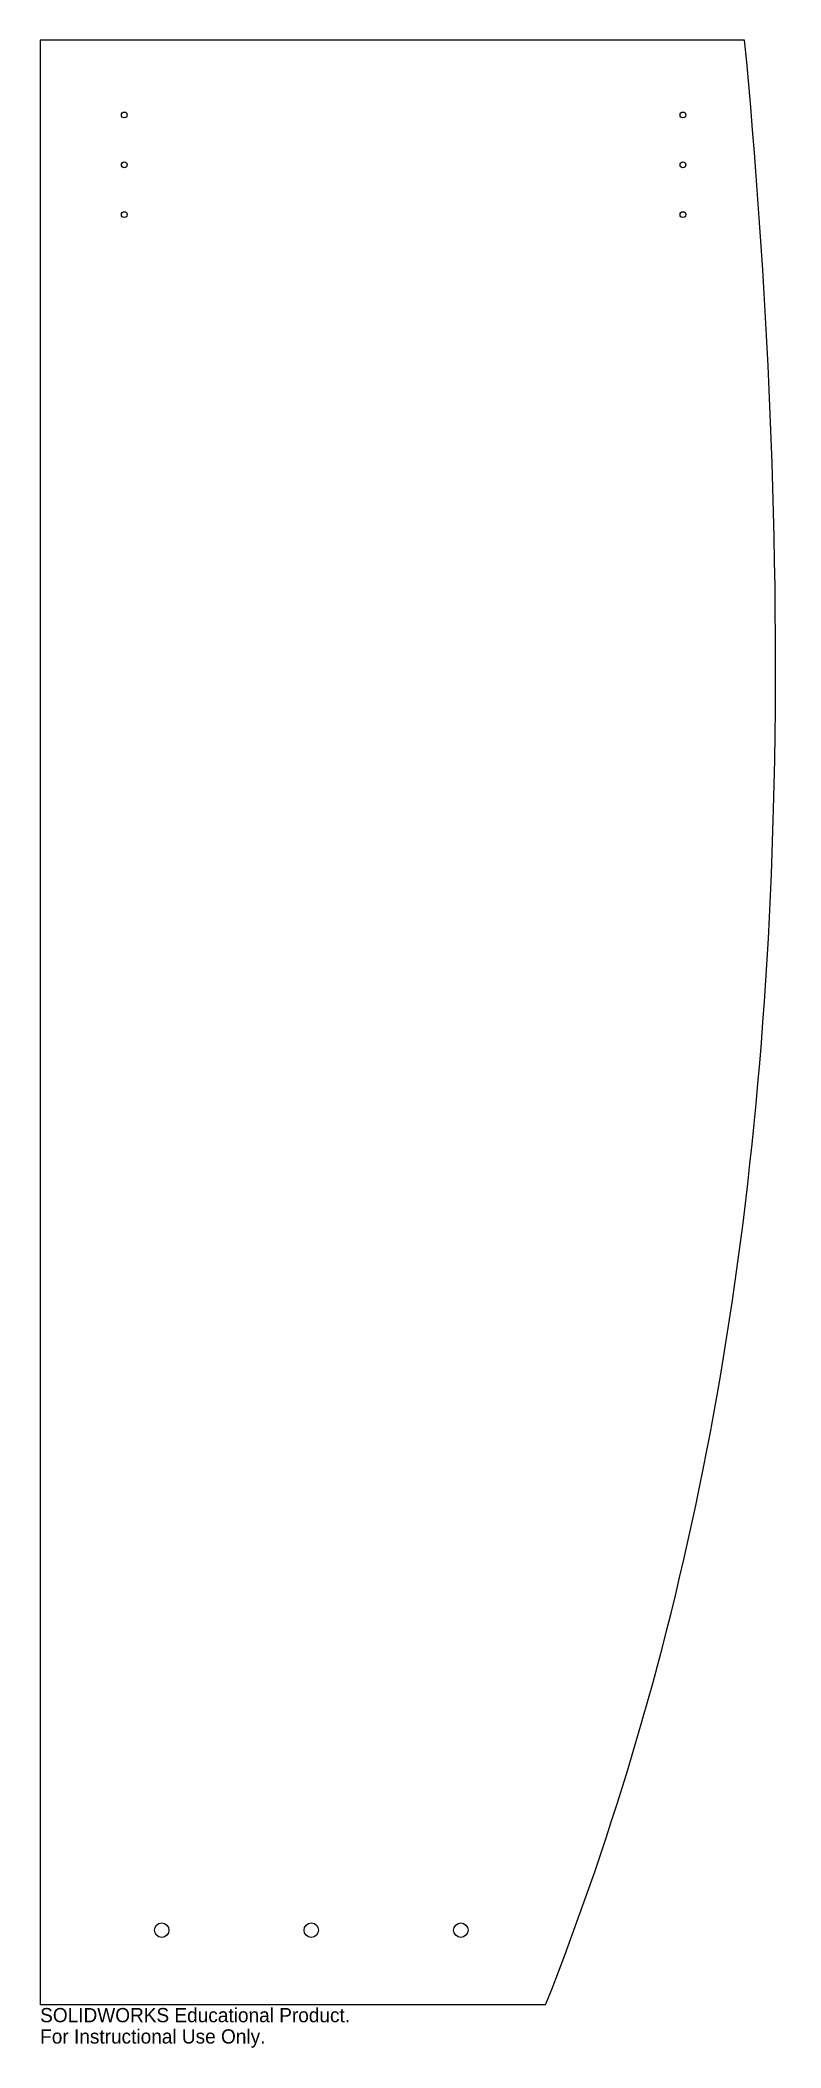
# Model space of a CAD drawing. Header units: inches. Extents: x 10.5 to 20.4, y -132.5 to -105.7.
import ezdxf

# ---------------------------------------------------------------- set-up
doc = ezdxf.new("R2010")
doc.units = ezdxf.units.IN
doc.header["$MEASUREMENT"] = 0
doc.styles.add('SLDTEXTSTYLE0', font='Arail.ttf')

msp = doc.modelspace()

# ---------------------------------------------------------------- linework, layer by layer
at = {"color": 1, "linetype": 'Continuous', "lineweight": 25}
for p, q in [((10.5, -105.65), (10.5, -131.924)), ((19.92, -105.65), (10.5, -105.65)), ((17.258, -131.924), (10.5, -131.924))]:
    msp.add_line(p, q, dxfattribs=at)
for centre, radius in [((11.625, -106.65), 0.0391), ((19.095, -106.65), 0.0391), ((11.625, -107.317), 0.0391), ((19.095, -107.317), 0.039), ((11.625, -107.983), 0.039), ((19.095, -107.983), 0.039), ((12.125, -130.924), 0.0968), ((14.125, -130.924), 0.0968), ((16.125, -130.924), 0.0968)]:
    msp.add_circle(centre, radius, dxfattribs=at)
msp.add_open_spline([(17.258, -131.924), (19.115, -127.215), (20.136, -122.197), (20.404, -112.418), (20.22, -108.795), (19.92, -105.65)], degree=3, knots=[-64.398909, -64.398909, -64.398909, -64.398909, -29.021553, -29.021553, -9.17981, -9.17981, -9.17981, -9.17981], dxfattribs=at)

# ---------------------------------------------------------------- texts
at = {"color": 7, "linetype": 'Continuous', "char_height": 0.1903, "attachment_point": 1, "style": 'SLDTEXTSTYLE0'}
for s, insert in [('SOLIDWORKS Educational Product.', (10.5, -131.965)), ('For Instructional Use Only.', (10.5, -132.25))]:
    msp.add_mtext(s, dxfattribs=dict(at, insert=insert))

doc.saveas('drawing.dxf')
